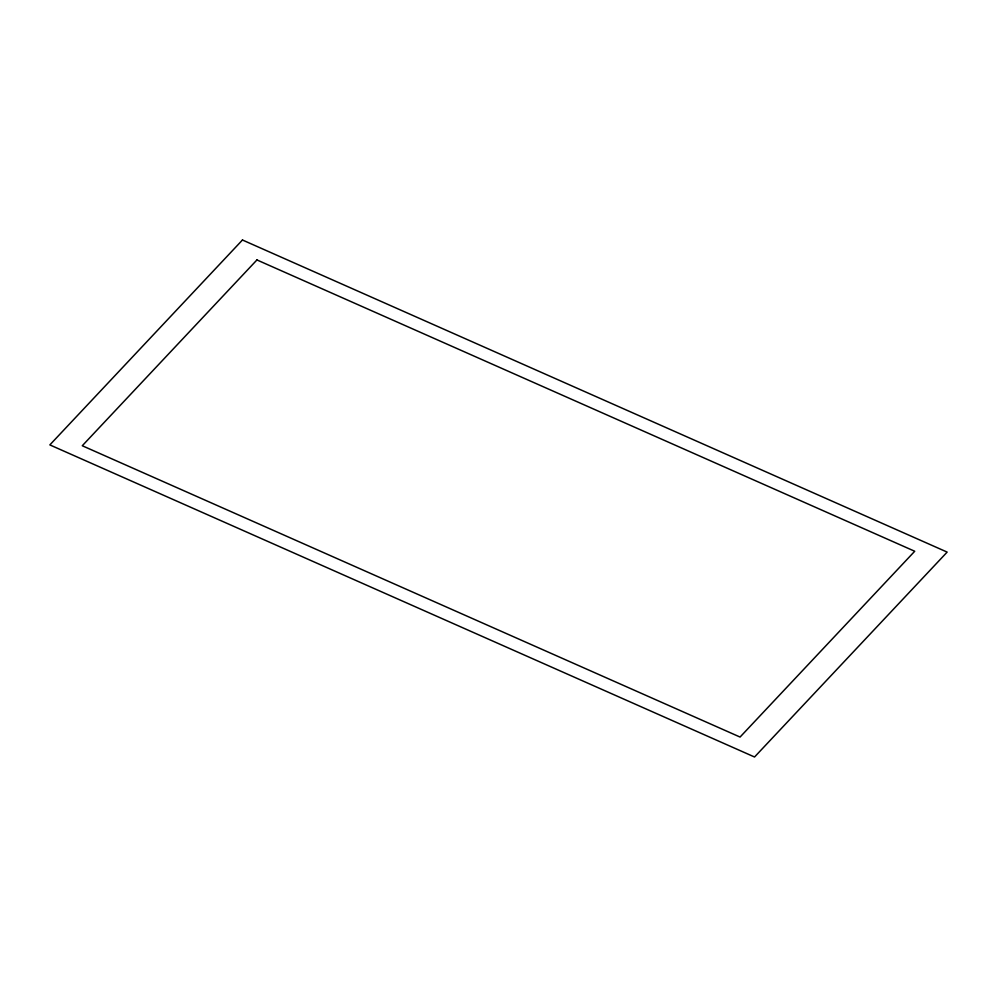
<?xml version="1.0" encoding="UTF-8"?>
<svg xmlns="http://www.w3.org/2000/svg" width="997" height="997" viewBox="0 0 997 997"><rect width="100%" height="100%" fill="white"/><g stroke="black" fill="none" stroke-linecap="round" stroke-linejoin="round"><path stroke-width="1.5" d="M242.458 240.003L49.85 444.899L754.542 756.997L947.15 552.101L242.458 240.003M256.939 259.943L82.277 445.746L740.061 737.057L914.723 551.254L256.939 259.943"/></g></svg>
